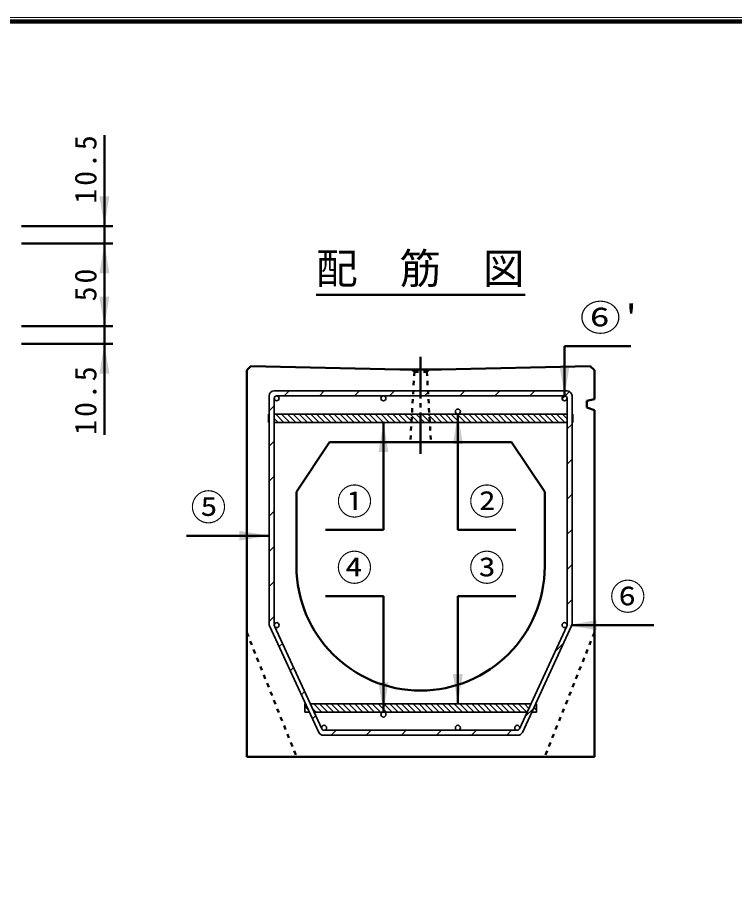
# Model space of a CAD drawing. Units: millimetres, scale not verified. Extents: x 100 to 4105, y 100 to 2870.
# Drawn here: x 898 to 1764, y 1812 to 2870 of the extents above; entities that cross this region are included whole.
import ezdxf
from ezdxf.enums import TextEntityAlignment as Align

# ---------------------------------------------------------------- set-up
doc = ezdxf.new("R2010")
doc.units = ezdxf.units.MM
doc.header["$LTSCALE"] = 5
doc.linetypes.add('USER1', pattern=[2.2, 1, -1.2])
doc.linetypes.add('USER3', pattern=[13.4, 10, -1.2, 1, -1.2])
doc.layers.add('V-nasSTD', color=7, linetype='Continuous', lineweight=50)
doc.styles.add('ＭＳ ゴシック', font='')
doc.styles.get('ＭＳ ゴシック').set_extended_font_data('MS Gothic')

msp = doc.modelspace()

# ---------------------------------------------------------------- hatches: boundary and pattern name
at = {"layer": 'V-nasSTD'}
for points in [[(1008.878, 2653.937), (1002.878, 2617.937), (996.878, 2653.937)], [(1008.878, 2560.937), (1002.878, 2596.937), (996.878, 2560.937)], [(996.878, 2532.937), (1002.878, 2496.937), (1008.878, 2532.937)], [(1008.878, 2439.937), (1002.878, 2475.937), (996.878, 2439.937)], [(1565.057, 2448.95), (1559.057, 2412.95), (1553.057, 2448.95)], [(1436.057, 2354.95), (1430.057, 2390.95), (1424.057, 2354.95)], [(1346.123, 2344.95), (1340.123, 2380.95), (1334.123, 2344.95)], [(1166.057, 2237.994), (1202.057, 2243.994), (1166.057, 2249.994)], [(1598, 2129.95), (1562, 2135.95), (1598, 2141.95)], [(1424.057, 2076.95), (1430.057, 2040.95), (1436.057, 2076.95)], [(1334.057, 2066.95), (1340.057, 2030.95), (1346.057, 2066.95)]]:
    msp.add_hatch(color=256, dxfattribs=at).paths.add_polyline_path(points)

# ---------------------------------------------------------------- linework, layer by layer
at = {"layer": 'V-nasSTD', "lineweight": 100}
msp.add_line((4100, 2865), (105, 2865), dxfattribs=at)
at = {"layer": 'V-nasSTD'}
for p, q in [((1002.878, 2727.937), (1002.878, 2617.937)), ((902.878, 2617.937), (1012.878, 2617.937)), ((1002.878, 2617.937), (1002.878, 2596.937)), ((902.878, 2596.937), (1012.878, 2596.937)), ((1002.878, 2496.937), (1002.878, 2596.937)), ((1258.654, 2534.95), (1511.461, 2534.95)), ((902.878, 2496.937), (1012.878, 2496.937)), ((1002.878, 2475.937), (1002.878, 2496.937)), ((902.878, 2475.937), (1012.878, 2475.937)), ((1002.878, 2365.937), (1002.878, 2475.937)), ((1559.057, 2472.95), (1559.057, 2412.95)), ((1559.057, 2472.95), (1639.057, 2472.95)), ((1180.057, 2448.95), (1175.057, 2443.95)), ((1360.057, 2444.95), (1180.057, 2448.95)), ((1360.057, 2444.95), (1410.057, 2444.95)), ((1410.057, 2444.95), (1590.057, 2448.95)), ((1590.057, 2448.95), (1595.057, 2443.95)), ((1175.057, 1976.95), (1175.057, 2443.95)), ((1595.057, 2408.965), (1595.057, 2443.95)), ((1586.057, 2406.95), (1595.057, 2408.965)), ((1586.057, 2398.95), (1586.057, 2406.95)), ((1586.057, 2398.95), (1595.057, 2395.592)), ((1595.057, 1976.95), (1595.057, 2395.592)), ((1430.057, 2250.95), (1430.057, 2390.95)), ((1340.123, 2250.95), (1340.123, 2380.95)), ((1275.057, 2356.95), (1235.057, 2296.95)), ((1275.057, 2356.95), (1495.057, 2356.95)), ((1495.057, 2356.95), (1535.057, 2296.95)), ((1235.057, 2296.95), (1235.057, 2206.95)), ((1535.057, 2296.95), (1535.057, 2206.95)), ((1102.057, 2243.994), (1202.057, 2243.994)), ((1270.123, 2250.95), (1340.123, 2250.95)), ((1430.057, 2250.95), (1500.057, 2250.95)), ((1270.057, 2170.95), (1340.057, 2170.95)), ((1340.057, 2170.95), (1340.057, 2030.95)), ((1430.057, 2170.95), (1430.057, 2040.95)), ((1430.057, 2170.95), (1500.057, 2170.95)), ((1667, 2135.95), (1567, 2135.95)), ((1175.057, 1976.95), (1595.057, 1976.95))]:
    msp.add_line(p, q, dxfattribs=at)
at = {"layer": 'V-nasSTD', "linetype": 'USER3'}
msp.add_line((1385.057, 2459.95), (1385.057, 2341.95), dxfattribs=at)
at = {"layer": 'V-nasSTD', "linetype": 'USER1'}
for p, q in [((1377.557, 2441.95), (1374.557, 2444.95)), ((1392.557, 2441.95), (1395.557, 2444.95)), ((1377.557, 2441.95), (1372.557, 2356.95)), ((1377.557, 2441.95), (1392.557, 2441.95)), ((1392.557, 2441.95), (1397.557, 2356.95)), ((1175.057, 2126.95), (1235.057, 1976.95)), ((1595.057, 2126.95), (1535.057, 1976.95))]:
    msp.add_line(p, q, dxfattribs=at)
at = {"layer": 'V-nasSTD', "lineweight": 35}
for p, q in [((1202.057, 2412.95), (1202.057, 2137.802)), ((1562.057, 2418.95), (1208.057, 2418.95)), ((1559.057, 2412.95), (1211.057, 2412.95)), ((1226.229, 2418.95), (1220.229, 2412.95)), ((1226.229, 2418.95), (1220.229, 2412.95)), ((1226.229, 2418.95), (1220.229, 2412.95)), ((1268.655, 2418.95), (1262.655, 2412.95)), ((1268.655, 2418.95), (1262.655, 2412.95)), ((1268.655, 2418.95), (1262.655, 2412.95)), ((1311.081, 2418.95), (1305.081, 2412.95)), ((1311.081, 2418.95), (1305.081, 2412.95)), ((1311.081, 2418.95), (1305.081, 2412.95)), ((1353.508, 2418.95), (1347.508, 2412.95)), ((1353.508, 2418.95), (1347.508, 2412.95)), ((1353.508, 2418.95), (1347.508, 2412.95)), ((1395.934, 2418.95), (1389.934, 2412.95)), ((1438.361, 2418.95), (1432.361, 2412.95)), ((1480.787, 2418.95), (1474.787, 2412.95)), ((1480.787, 2418.95), (1474.787, 2412.95)), ((1480.787, 2418.95), (1474.787, 2412.95)), ((1523.213, 2418.95), (1517.213, 2412.95)), ((1523.213, 2418.95), (1517.213, 2412.95)), ((1523.213, 2418.95), (1517.213, 2412.95)), ((1559.592, 2412.902), (1556.105, 2409.415)), ((1564.915, 2418.225), (1559.592, 2412.902)), ((1564.915, 2418.225), (1559.592, 2412.902)), ((1564.915, 2418.225), (1559.592, 2412.902)), ((1568.057, 2137.802), (1568.057, 2412.95)), ((1208.057, 2409.95), (1208.057, 2136.074)), ((1562.057, 2136.074), (1562.057, 2409.95)), ((1208.057, 2400.779), (1202.057, 2394.779)), ((1208.057, 2400.779), (1202.057, 2394.779)), ((1208.057, 2400.779), (1202.057, 2394.779)), ((1201.057, 2390.95), (1202.057, 2390.95)), ((1201.057, 2390.95), (1201.057, 2380.95)), ((1201.057, 2385.665), (1202.057, 2384.665)), ((1562.057, 2390.95), (1208.057, 2390.95)), ((1208.057, 2385.736), (1212.843, 2380.95)), ((1209.914, 2390.95), (1219.914, 2380.95)), ((1216.986, 2390.95), (1226.986, 2380.95)), ((1224.057, 2390.95), (1234.057, 2380.95)), ((1231.128, 2390.95), (1241.128, 2380.95)), ((1238.199, 2390.95), (1248.199, 2380.95)), ((1245.27, 2390.95), (1255.27, 2380.95)), ((1252.341, 2390.95), (1262.341, 2380.95)), ((1259.412, 2390.95), (1269.412, 2380.95)), ((1266.483, 2390.95), (1276.483, 2380.95)), ((1273.554, 2390.95), (1283.554, 2380.95)), ((1280.625, 2390.95), (1290.625, 2380.95)), ((1287.696, 2390.95), (1297.696, 2380.95)), ((1294.767, 2390.95), (1304.767, 2380.95)), ((1301.838, 2390.95), (1311.838, 2380.95)), ((1308.909, 2390.95), (1318.909, 2380.95)), ((1315.98, 2390.95), (1325.98, 2380.95)), ((1323.052, 2390.95), (1333.052, 2380.95)), ((1330.123, 2390.95), (1340.123, 2380.95)), ((1337.194, 2390.95), (1347.194, 2380.95)), ((1344.265, 2390.95), (1354.265, 2380.95)), ((1351.336, 2390.95), (1361.336, 2380.95)), ((1358.407, 2390.95), (1368.407, 2380.95)), ((1365.478, 2390.95), (1375.478, 2380.95)), ((1372.549, 2390.95), (1382.549, 2380.95)), ((1379.62, 2390.95), (1389.62, 2380.95)), ((1386.691, 2390.95), (1396.691, 2380.95)), ((1393.762, 2390.95), (1403.762, 2380.95)), ((1400.833, 2390.95), (1410.833, 2380.95)), ((1407.904, 2390.95), (1417.904, 2380.95)), ((1414.975, 2390.95), (1424.975, 2380.95)), ((1422.046, 2390.95), (1432.046, 2380.95)), ((1429.118, 2390.95), (1439.118, 2380.95)), ((1436.189, 2390.95), (1446.189, 2380.95)), ((1443.26, 2390.95), (1453.26, 2380.95)), ((1450.331, 2390.95), (1460.331, 2380.95)), ((1457.402, 2390.95), (1467.402, 2380.95)), ((1464.473, 2390.95), (1474.473, 2380.95)), ((1471.544, 2390.95), (1481.544, 2380.95)), ((1478.615, 2390.95), (1488.615, 2380.95)), ((1485.686, 2390.95), (1495.686, 2380.95)), ((1492.757, 2390.95), (1502.757, 2380.95)), ((1499.828, 2390.95), (1509.828, 2380.95)), ((1506.899, 2390.95), (1516.899, 2380.95)), ((1513.97, 2390.95), (1523.97, 2380.95)), ((1521.041, 2390.95), (1531.041, 2380.95)), ((1528.112, 2390.95), (1538.112, 2380.95)), ((1535.184, 2390.95), (1545.184, 2380.95)), ((1542.255, 2390.95), (1552.255, 2380.95)), ((1549.326, 2390.95), (1559.326, 2380.95)), ((1556.397, 2390.95), (1562.057, 2385.289)), ((1568.057, 2390.95), (1569.057, 2390.95)), ((1568.057, 2386.36), (1569.057, 2385.36)), ((1569.057, 2390.95), (1569.057, 2380.95)), ((1202.057, 2380.95), (1201.057, 2380.95)), ((1562.057, 2380.95), (1208.057, 2380.95)), ((1568.057, 2378.941), (1562.057, 2372.941)), ((1568.057, 2378.941), (1562.057, 2372.941)), ((1568.057, 2378.941), (1562.057, 2372.941)), ((1569.057, 2380.95), (1568.057, 2380.95)), ((1208.057, 2358.352), (1202.057, 2352.352)), ((1208.057, 2358.352), (1202.057, 2352.352)), ((1208.057, 2358.352), (1202.057, 2352.352)), ((1562.057, 2330.515), (1568.057, 2336.515)), ((1562.057, 2330.515), (1568.057, 2336.515)), ((1562.057, 2330.515), (1568.057, 2336.515)), ((1208.057, 2315.926), (1202.057, 2309.926)), ((1208.057, 2315.926), (1202.057, 2309.926)), ((1208.057, 2315.926), (1202.057, 2309.926)), ((1562.057, 2288.088), (1568.057, 2294.088)), ((1562.057, 2288.088), (1568.057, 2294.088)), ((1562.057, 2288.088), (1568.057, 2294.088)), ((1208.057, 2273.499), (1202.057, 2267.499)), ((1208.057, 2273.499), (1202.057, 2267.499)), ((1208.057, 2273.499), (1202.057, 2267.499)), ((1562.057, 2245.662), (1568.057, 2251.662)), ((1562.057, 2245.662), (1568.057, 2251.662)), ((1562.057, 2245.662), (1568.057, 2251.662)), ((1208.057, 2231.073), (1202.057, 2225.073)), ((1208.057, 2231.073), (1202.057, 2225.073)), ((1208.057, 2231.073), (1202.057, 2225.073)), ((1562.057, 2203.235), (1568.057, 2209.235)), ((1562.057, 2203.235), (1568.057, 2209.235)), ((1562.057, 2203.235), (1568.057, 2209.235)), ((1208.057, 2188.647), (1202.057, 2182.647)), ((1208.057, 2188.647), (1202.057, 2182.647)), ((1208.057, 2188.647), (1202.057, 2182.647)), ((1562.057, 2160.809), (1568.057, 2166.809)), ((1562.057, 2160.809), (1568.057, 2166.809)), ((1562.057, 2160.809), (1568.057, 2166.809)), ((1208.057, 2146.22), (1202.057, 2140.22)), ((1208.057, 2146.22), (1202.057, 2140.22)), ((1208.057, 2146.22), (1202.057, 2140.22)), ((1262.08, 2006.435), (1202.61, 2135.288)), ((1265.622, 2010.693), (1208.334, 2134.817)), ((1504.493, 2010.693), (1561.781, 2134.817)), ((1508.035, 2006.435), (1567.505, 2135.288)), ((1218.043, 2113.78), (1214.276, 2110.012)), ((1218.043, 2113.78), (1214.276, 2110.012)), ((1218.043, 2113.78), (1214.276, 2110.012)), ((1547.458, 2103.783), (1557.684, 2114.009)), ((1547.458, 2103.783), (1557.684, 2114.009)), ((1547.458, 2103.783), (1557.684, 2114.009)), ((1231.441, 2084.751), (1227.673, 2080.983)), ((1231.441, 2084.751), (1227.673, 2080.983)), ((1231.441, 2084.751), (1227.673, 2080.983)), ((1244.839, 2055.722), (1241.071, 2051.955)), ((1244.839, 2055.722), (1241.071, 2051.955)), ((1244.839, 2055.722), (1241.071, 2051.955)), ((1245.15, 2040.95), (1245.15, 2030.95)), ((1245.15, 2040.95), (1246.15, 2040.95)), ((1245.15, 2037.516), (1249.951, 2032.715)), ((1518.458, 2040.95), (1251.657, 2040.95)), ((1254.116, 2035.621), (1258.787, 2030.95)), ((1255.859, 2040.95), (1265.859, 2030.95)), ((1262.93, 2040.95), (1272.93, 2030.95)), ((1270.001, 2040.95), (1280.001, 2030.95)), ((1277.072, 2040.95), (1287.072, 2030.95)), ((1284.143, 2040.95), (1294.143, 2030.95)), ((1291.214, 2040.95), (1301.214, 2030.95)), ((1298.285, 2040.95), (1308.285, 2030.95)), ((1305.356, 2040.95), (1315.356, 2030.95)), ((1312.427, 2040.95), (1322.427, 2030.95)), ((1319.498, 2040.95), (1329.498, 2030.95)), ((1326.569, 2040.95), (1336.569, 2030.95)), ((1333.64, 2040.95), (1343.64, 2030.95)), ((1340.711, 2040.95), (1350.711, 2030.95)), ((1347.782, 2040.95), (1357.782, 2030.95)), ((1354.853, 2040.95), (1364.853, 2030.95)), ((1361.925, 2040.95), (1371.925, 2030.95)), ((1368.996, 2040.95), (1378.996, 2030.95)), ((1376.067, 2040.95), (1386.067, 2030.95)), ((1383.138, 2040.95), (1393.138, 2030.95)), ((1390.209, 2040.95), (1400.209, 2030.95)), ((1397.28, 2040.95), (1407.28, 2030.95)), ((1404.351, 2040.95), (1414.351, 2030.95)), ((1411.422, 2040.95), (1421.422, 2030.95)), ((1418.493, 2040.95), (1428.493, 2030.95)), ((1425.564, 2040.95), (1435.564, 2030.95)), ((1432.635, 2040.95), (1442.635, 2030.95)), ((1439.706, 2040.95), (1449.706, 2030.95)), ((1446.777, 2040.95), (1456.777, 2030.95)), ((1453.848, 2040.95), (1463.848, 2030.95)), ((1460.919, 2040.95), (1470.919, 2030.95)), ((1467.991, 2040.95), (1477.991, 2030.95)), ((1475.062, 2040.95), (1485.062, 2030.95)), ((1482.133, 2040.95), (1492.133, 2030.95)), ((1489.204, 2040.95), (1499.204, 2030.95)), ((1496.275, 2040.95), (1506.275, 2030.95)), ((1503.346, 2040.95), (1513.346, 2030.95)), ((1510.417, 2040.95), (1515.919, 2035.448)), ((1511.093, 2024.991), (1521.319, 2035.218)), ((1511.093, 2024.991), (1521.319, 2035.218)), ((1511.093, 2024.991), (1521.319, 2035.218)), ((1517.488, 2040.95), (1518.152, 2040.286)), ((1521.919, 2036.519), (1524.964, 2033.473)), ((1523.964, 2040.95), (1524.964, 2040.95)), ((1524.559, 2040.95), (1524.964, 2040.544)), ((1524.964, 2040.95), (1524.964, 2030.95)), ((1245.15, 2030.95), (1250.766, 2030.95)), ((1254.469, 2022.926), (1258.237, 2026.694)), ((1254.469, 2022.926), (1258.237, 2026.694)), ((1254.469, 2022.926), (1258.237, 2026.694)), ((1513.843, 2030.95), (1256.272, 2030.95)), ((1519.349, 2030.95), (1524.964, 2030.95)), ((1519.686, 2031.68), (1520.417, 2030.95)), ((1500.932, 2014.831), (1498.889, 2012.787)), ((1267.528, 2002.95), (1502.587, 2002.95)), ((1268.345, 2008.95), (1501.769, 2008.95)), ((1276.919, 2002.95), (1282.919, 2008.95)), ((1276.919, 2002.95), (1282.919, 2008.95)), ((1276.919, 2002.95), (1282.919, 2008.95)), ((1319.345, 2002.95), (1325.346, 2008.95)), ((1319.345, 2002.95), (1325.346, 2008.95)), ((1319.345, 2002.95), (1325.346, 2008.95)), ((1361.772, 2002.95), (1367.772, 2008.95)), ((1361.772, 2002.95), (1367.772, 2008.95)), ((1361.772, 2002.95), (1367.772, 2008.95)), ((1404.198, 2002.95), (1410.198, 2008.95)), ((1404.198, 2002.95), (1410.198, 2008.95)), ((1404.198, 2002.95), (1410.198, 2008.95)), ((1446.625, 2002.95), (1452.625, 2008.95)), ((1446.625, 2002.95), (1452.625, 2008.95)), ((1446.625, 2002.95), (1452.625, 2008.95)), ((1489.051, 2002.95), (1495.051, 2008.95)), ((1489.051, 2002.95), (1495.051, 2008.95)), ((1489.051, 2002.95), (1495.051, 2008.95))]:
    msp.add_line(p, q, dxfattribs=at)
at = {"layer": 'V-nasSTD', "lineweight": 13}
msp.add_lwpolyline([(100, 100), (100, 2870), (4105, 2870), (4105, 100)], close=True, dxfattribs=at)
at = {"layer": 'V-nasSTD', "lineweight": 35}
for centre in [(1211.057, 2409.95), (1340.057, 2409.95), (1559.057, 2409.95), (1430.057, 2393.95), (1211.111, 2135.95), (1559, 2135.95), (1340.057, 2027.95), (1268.346, 2011.95), (1430.057, 2011.95), (1501.769, 2011.95)]:
    msp.add_circle(centre, 3, dxfattribs=at)
for centre, radius, start, end in [((1208.057, 2412.95), 6, 90, 180), ((1211.057, 2409.95), 3, 90, 180), ((1211.057, 2409.95), 3, 90, 180), ((1211.057, 2409.95), 3, 90, 180), ((1559.057, 2409.95), 3, 0, 90), ((1559.057, 2409.95), 3, 0, 90), ((1559.057, 2409.95), 3, 0, 90), ((1562.057, 2412.95), 6, 0, 90), ((1208.057, 2137.802), 6, 180, 204.77514), ((1562.057, 2137.802), 6, 335.22486, 0), ((1211.057, 2136.074), 3, 180, 204.77514), ((1559.057, 2136.074), 3, 335.22486, 0), ((1268.345, 2011.95), 3, 204.77514, 270), ((1501.769, 2011.95), 3, 270, 335.22486), ((1267.528, 2008.95), 6, 204.77514, 270), ((1502.587, 2008.95), 6, 270, 335.22486)]:
    msp.add_arc(centre, radius, start, end, dxfattribs=at)
at = {"layer": 'V-nasSTD'}
for start, end in [(180, 270), (270, 0)]:
    msp.add_arc((1385.057, 2206.95), 150, start, end, dxfattribs=at)

# ---------------------------------------------------------------- texts
at = {"layer": 'V-nasSTD', "style": 'ＭＳ ゴシック'}
for s, height, p in [('配\u3000筋\u3000図', 36.95, (1258.654, 2585.35)), ('⑤', 31.67, (1107.057, 2294.194)), ('①', 31.67, (1283.523, 2301.15)), ('②', 31.67, (1443.457, 2301.15)), ('④', 31.67, (1283.457, 2221.15)), ('③', 31.67, (1443.457, 2221.15)), ('⑥', 31.67, (1613.8, 2186.15))]:
    msp.add_text(s, height=height, dxfattribs=at).set_placement(p, align=Align.TOP_LEFT)
at = {"layer": 'V-nasSTD', "style": 'ＭＳ ゴシック', "width": 1.15}
msp.add_text("⑥'", height=31.67, dxfattribs=at).set_placement((1577.457, 2523.15), align=Align.TOP_LEFT)
at = {"layer": 'V-nasSTD', "char_height": 26.39, "attachment_point": 1, "rotation": 90, "style": 'ＭＳ ゴシック'}
for s, insert in [('\\T1.2;10.5', (966.878, 2645.137)), ('\\T1.2;50', (966.878, 2527.137)), ('\\T1.2;10.5', (966.878, 2365.937))]:
    msp.add_mtext(s, dxfattribs=dict(at, insert=insert))

doc.saveas('drawing.dxf')
